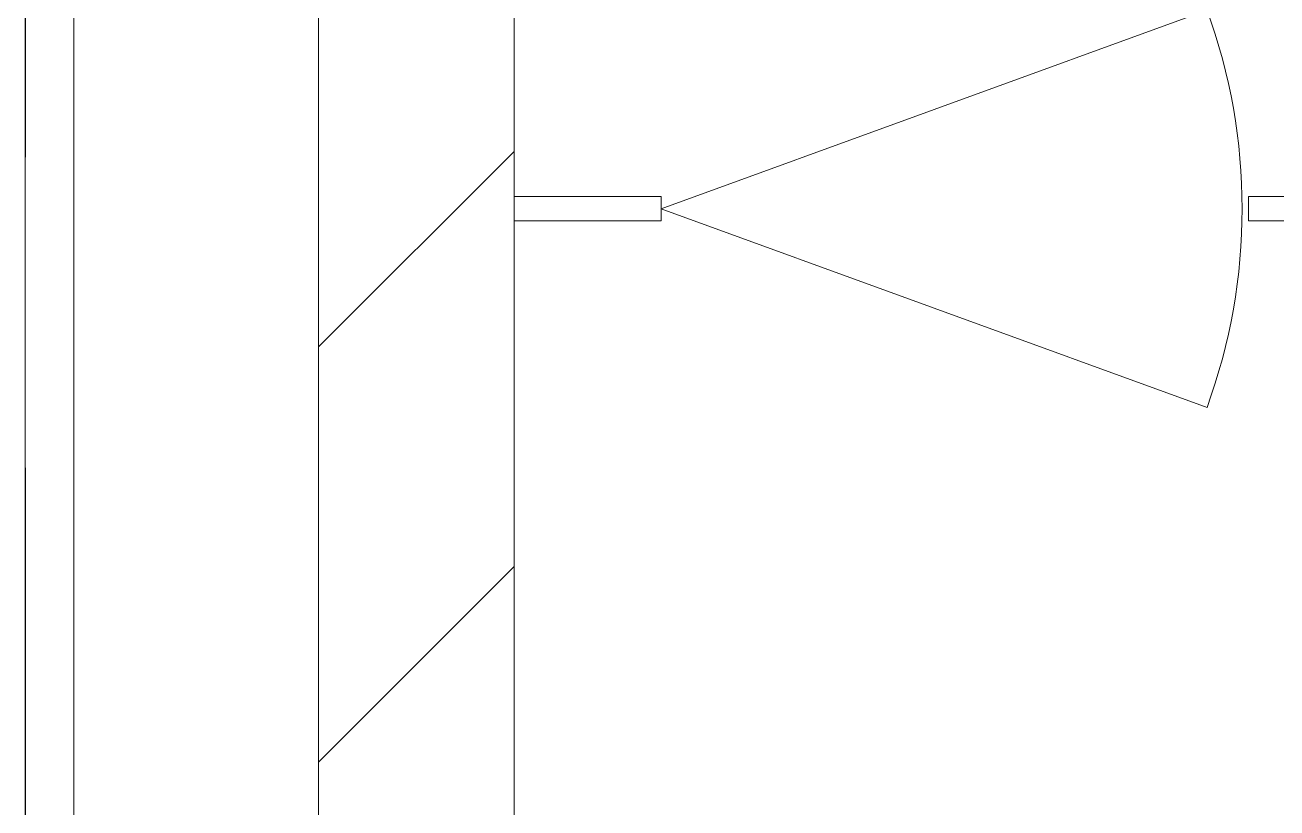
# Model space of a CAD drawing. Header units: millimetres. Extents: x -4000 to 187956, y -58990 to 162485.
# Drawn here: x 0 to 1279, y 16375 to 17175 of the extents above; entities that cross this region are included whole.
import ezdxf

# ---------------------------------------------------------------- set-up
doc = ezdxf.new("R2010")
doc.units = ezdxf.units.MM
doc.linetypes.add('Grid Line', pattern=[2222.5, 1270, -317.5, 317.5, -317.5])
doc.linetypes.add('Grid Line 12_5mm', pattern=[2150, 1250, -300, 300, -300])
for name, color, linetype, lineweight in [('A-DOOR', 31, 'Continuous', 13), ('A-FLOR-LEVL', 51, 'Continuous', 9), ('A-WALL', 113, 'Continuous', 13), ('A-WALL-PATT', 111, 'Continuous', 13), ('S-GRID', 1, 'Continuous', 30)]:
    doc.layers.add(name, color=color, linetype=linetype, lineweight=lineweight)

# ---------------------------------------------------------------- blocks, each defined once
blk = doc.blocks.new('cua wc - 600 x 2000mm-535089-FFS - TANG 1')
at = {"layer": 'A-DOOR', "color": 5, "lineweight": 15}
for q in [(-100.3, 203), (-100.3, -203)]:
    blk.add_line((457.5, 0), q, dxfattribs=at)
blk.add_arc((457.5, 0), 593.6, 160, 200, dxfattribs=at)
blk = doc.blocks.new('CMF2_NHAXUONG_A_rvt-1-FFS - TANG 1')
at = {"layer": 'A-WALL-PATT', "lineweight": 9}
h = blk.add_hatch(dxfattribs=at)
h.set_pattern_fill('FP_12', color=250, style=0, pattern_type=2)
h.set_pattern_definition([(45, (0, 0), (-212.132, 212.132), [])])
h.paths.add_polyline_path([(499.8, 300), (499.8, 45350), (299.8, 45350), (300, 300)])
at = {"layer": 'A-FLOR-LEVL', "color": 253}
blk.add_line((0, 17175.3), (0, 18415.3), dxfattribs=at)
at = {"layer": 'A-FLOR-LEVL', "color": 252}
blk.add_line((0, 14590.3), (0, 17175.3), dxfattribs=at)
at = {"layer": 'A-WALL', "color": 50, "lineweight": 15}
for p, q in [((0, 45675.1), (0, 0)), ((50, 45675.1), (50, 50)), ((299.8, 300), (299.8, 45350)), ((299.8, 45350), (299.8, 300)), ((499.8, 10400), (499.8, 19749.9)), ((499.8, 17000), (649.8, 17000)), ((649.8, 16975), (649.8, 17000)), ((1249.8, 17000), (1574.8, 17000)), ((1249.8, 17000), (1249.8, 16975)), ((649.8, 16975), (499.8, 16975)), ((1399.8, 16975), (1249.8, 16975))]:
    blk.add_line(p, q, dxfattribs=at)
at = {"layer": 'A-WALL', "color": 53, "lineweight": 15}
for p, q in [((0, 18415.3), (0, 17175.3)), ((499.8, 16975), (499.8, 17000)), ((499.8, 16975), (499.8, 17000))]:
    blk.add_line(p, q, dxfattribs=at)
at = {"layer": 'A-WALL', "color": 35, "lineweight": 15}
for p, q in [((0, 17175.3), (0, 14590.3)), ((499.8, 17000), (499.8, 17175.3)), ((649.8, 17000), (499.8, 17000)), ((499.8, 17000), (499.8, 16975)), ((649.8, 17000), (649.8, 16975)), ((1574.8, 17000), (1249.8, 17000)), ((1249.8, 16975), (1249.8, 17000)), ((499.8, 14590.3), (499.8, 16975)), ((499.8, 16975), (649.8, 16975)), ((1249.8, 16975), (1399.8, 16975))]:
    blk.add_line(p, q, dxfattribs=at)
at = {"layer": 'S-GRID', "linetype": 'Grid Line 12_5mm', "lineweight": 9}
blk.add_line((0, 161185.2), (0, -16487.4), dxfattribs=at)
at = {"layer": 'A-DOOR', "color": 250, "lineweight": 9, "rotation": 180}
blk.add_blockref('cua wc - 600 x 2000mm-535089-FFS - TANG 1', (1107.3, 16987.5), dxfattribs=at)

msp = doc.modelspace()

# ---------------------------------------------------------------- block references
at = {"lineweight": 5}
msp.add_blockref('CMF2_NHAXUONG_A_rvt-1-FFS - TANG 1', (0, 0), dxfattribs=at)

# ---------------------------------------------------------------- next in the draw order: linework, layer by layer
at = {"layer": 'S-GRID', "linetype": 'Grid Line'}
msp.add_line((0, 161185.2), (0, -16487.4), dxfattribs=at)

doc.saveas('drawing.dxf')
